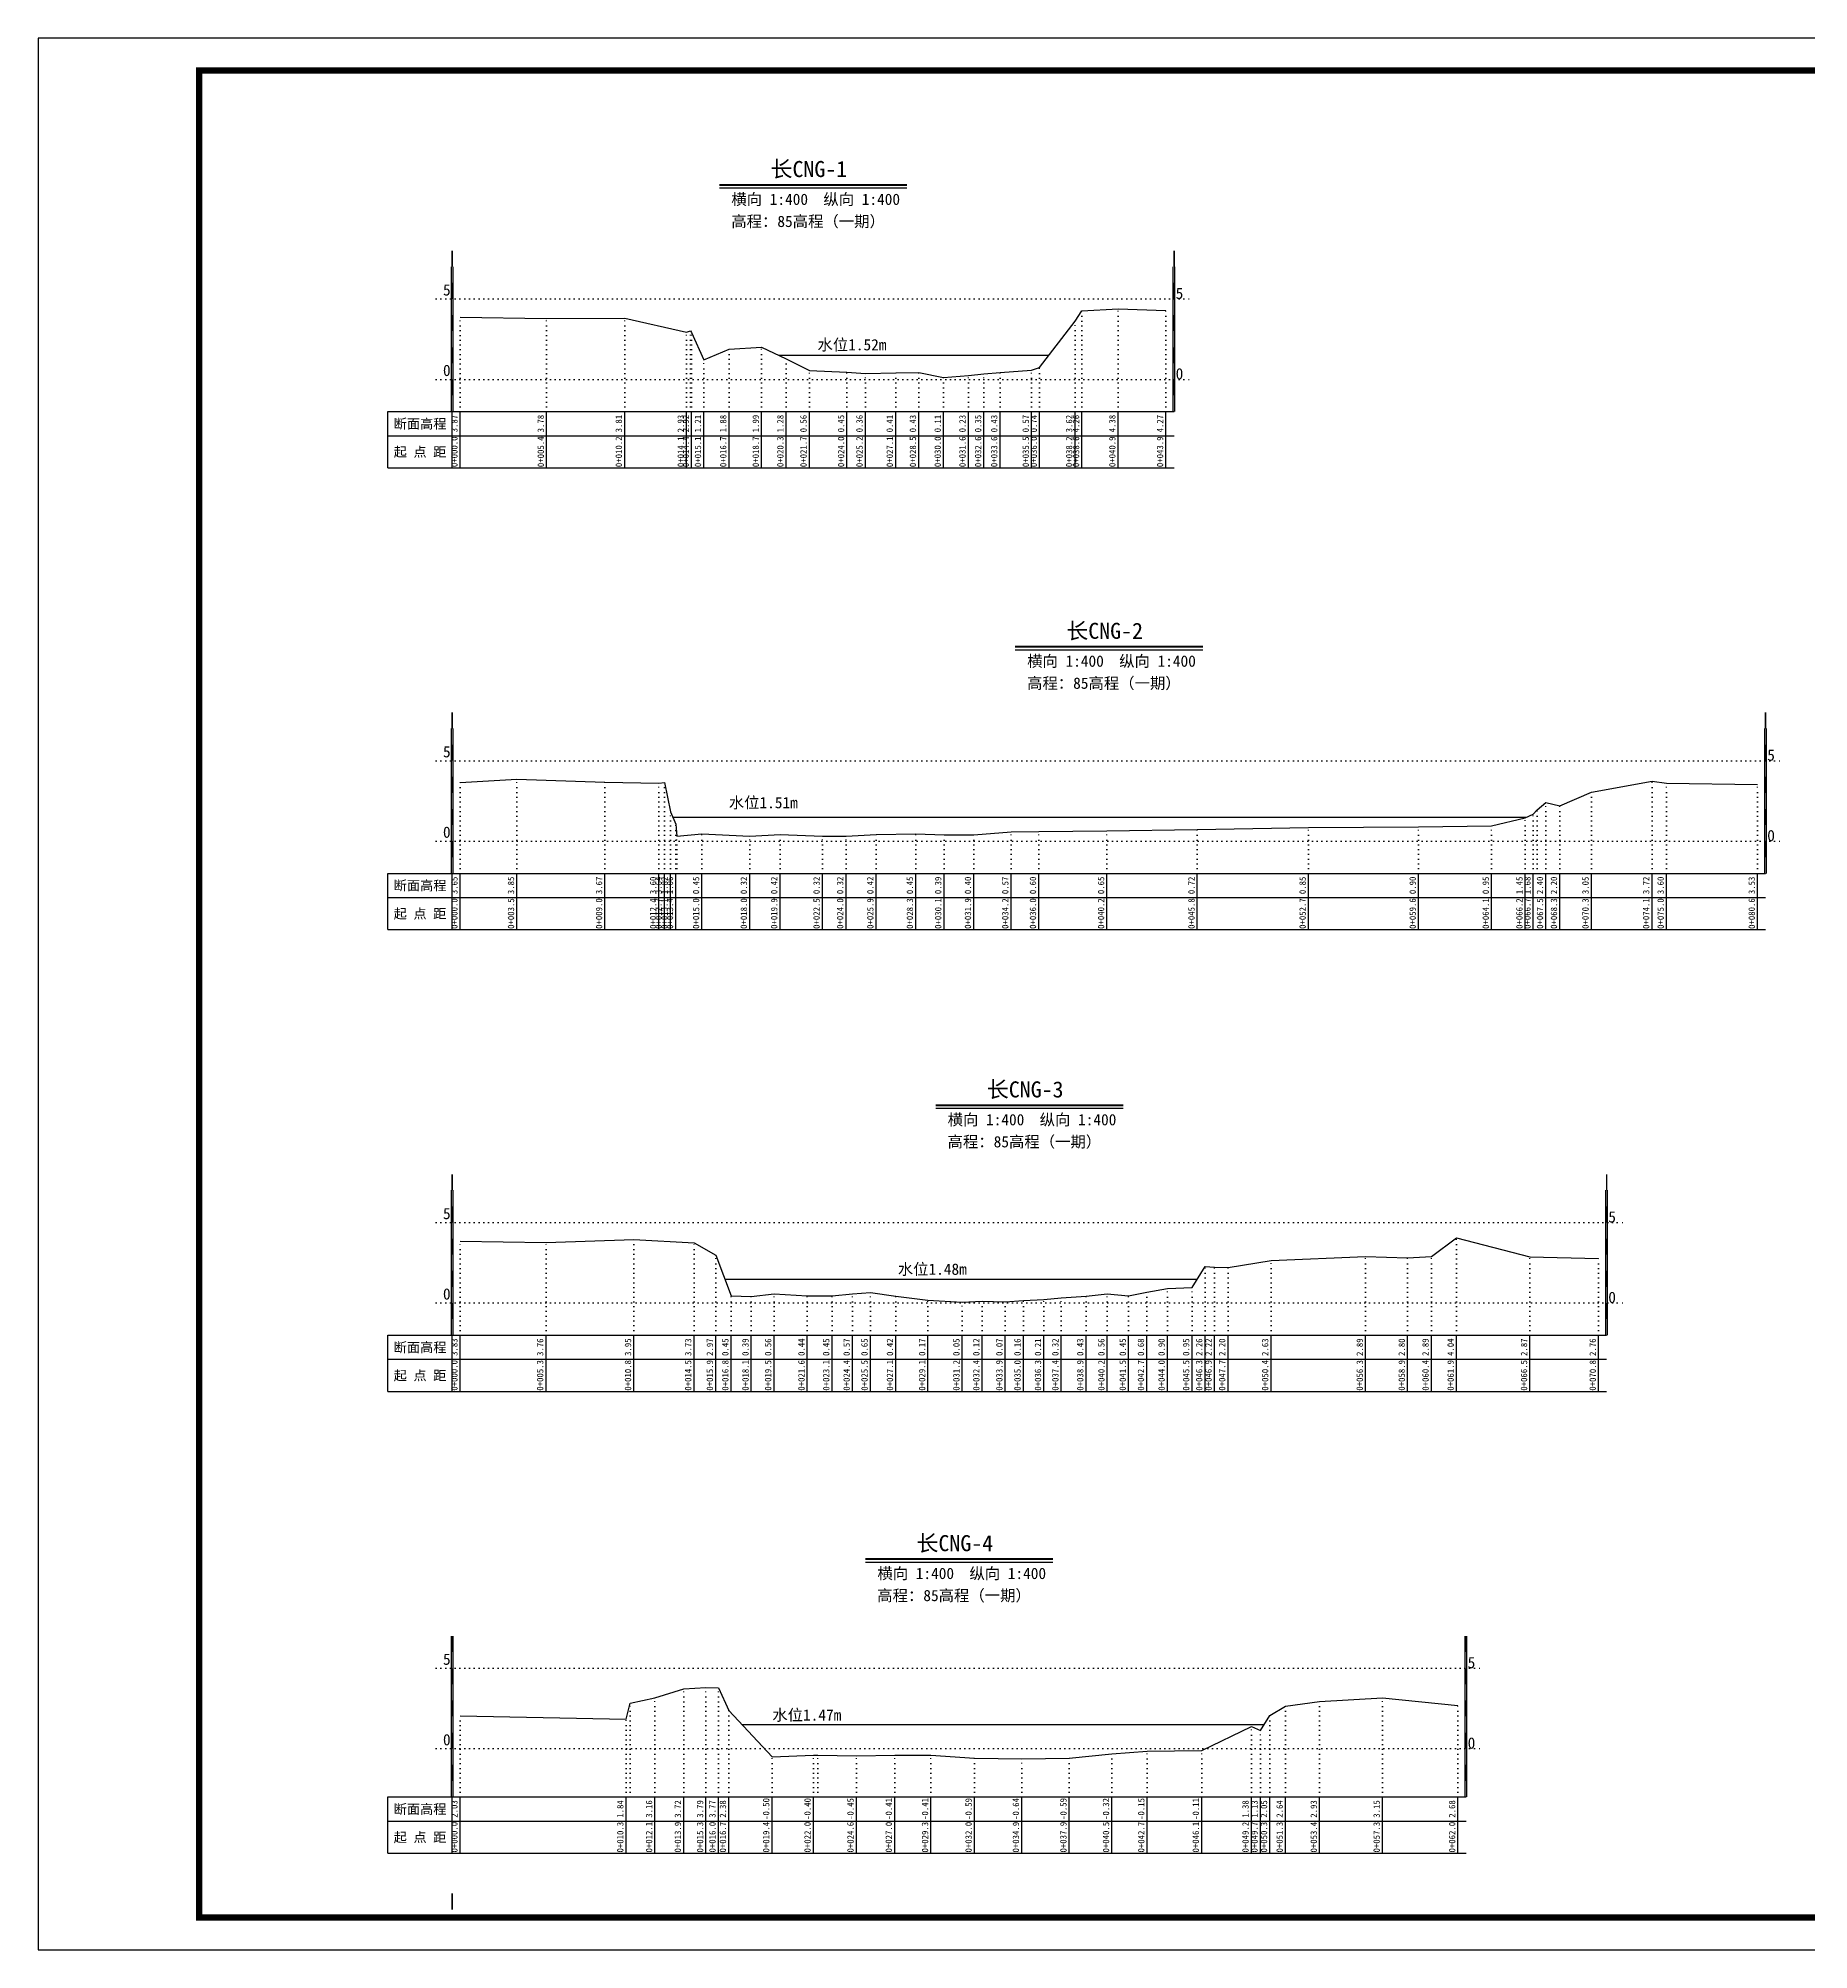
# Model space of a CAD drawing. Header units: millimetres. Extents: x 519117 to 520437, y 3371934 to 3372231.
# Drawn here: x 519116.5 to 519391.6, y 3371934.1 to 3372231.1 of the extents above; entities that cross this region are included whole.
import ezdxf
from ezdxf.enums import TextEntityAlignment as Align

# ---------------------------------------------------------------- set-up
doc = ezdxf.new("R2010")
doc.units = ezdxf.units.MM
doc.header["$LTSCALE"] = 0.4
doc.header["$MEASUREMENT"] = 0
doc.linetypes.add('X4', pattern=[1.6, 0, -1.6])
for name, color, linetype in [('DMX', 1, 'Continuous'), ('zdm1', 5, 'Continuous'), ('ZDMT5', 3, 'Continuous'), ('图框', 7, 'Continuous'), ('断面名称', 5, 'Continuous'), ('比例尺', 3, 'Continuous'), ('水位', 7, 'Continuous')]:
    doc.layers.add(name, color=color, linetype=linetype)
doc.styles.add('HDM', font='仿宋_GB2312.ttf')

msp = doc.modelspace()

# ---------------------------------------------------------------- linework, layer by layer
at = {"layer": 'DMX', "linetype": 'Continuous', "flags": 128}
for points in [[(519182.11, 3372187.74), (519195.53, 3372187.51), (519207.66, 3372187.59), (519217.28, 3372185.39), (519217.86, 3372185.59), (519218.06, 3372185.36), (519219.96, 3372181.09), (519223.88, 3372182.76), (519228.93, 3372183.04), (519232.76, 3372181.26), (519236.36, 3372179.46), (519242.18, 3372179.19), (519245.06, 3372178.96), (519249.76, 3372179.09), (519253.36, 3372179.14), (519257.21, 3372178.34), (519261.06, 3372178.64), (519263.48, 3372178.94), (519265.98, 3372179.14), (519265.98, 3372179.14), (519270.88, 3372179.49), (519272.13, 3372179.91), (519277.63, 3372187.11), (519278.71, 3372188.71), (519284.33, 3372189.01), (519291.76, 3372188.74)], [(519182.11, 3372115.44), (519190.91, 3372115.94), (519204.58, 3372115.49), (519212.98, 3372115.31), (519213.83, 3372115.41), (519214.76, 3372110.86), (519215.61, 3372108.96), (519215.78, 3372107.11), (519219.66, 3372107.44), (519227.08, 3372107.11), (519231.81, 3372107.36), (519238.38, 3372107.11), (519242.06, 3372107.11), (519246.73, 3372107.36), (519252.88, 3372107.44), (519257.28, 3372107.29), (519261.91, 3372107.31), (519267.71, 3372107.74), (519272.01, 3372107.81), (519282.58, 3372107.94), (519296.63, 3372108.11), (519313.91, 3372108.44), (519331.01, 3372108.56), (519342.36, 3372108.69), (519347.58, 3372109.94), (519348.83, 3372110.51), (519349.43, 3372111.19), (519350.78, 3372112.31), (519352.96, 3372111.81), (519357.86, 3372113.94), (519367.28, 3372115.61), (519369.53, 3372115.31), (519383.68, 3372115.14)], [(519182.11, 3372044.14), (519195.43, 3372043.96), (519209.08, 3372044.44), (519218.43, 3372043.89), (519221.81, 3372041.99), (519224.21, 3372035.69), (519227.33, 3372035.54), (519230.86, 3372035.96), (519236.03, 3372035.66), (519239.88, 3372035.69), (519243.06, 3372035.99), (519245.83, 3372036.19), (519249.78, 3372035.61), (519254.78, 3372034.99), (519260.11, 3372034.69), (519263.21, 3372034.86), (519266.78, 3372034.74), (519269.61, 3372034.96), (519272.78, 3372035.09), (519275.48, 3372035.36), (519279.36, 3372035.64), (519282.63, 3372035.96), (519285.96, 3372035.69), (519288.78, 3372036.26), (519291.98, 3372036.81), (519295.81, 3372036.94), (519297.83, 3372040.21), (519299.28, 3372040.11), (519301.41, 3372040.06), (519308.08, 3372041.14), (519322.78, 3372041.79), (519329.31, 3372041.56), (519333.01, 3372041.79), (519336.91, 3372044.66), (519348.31, 3372041.74), (519358.98, 3372041.46)], [(519182.11, 3371970.39), (519207.88, 3371969.91), (519208.51, 3371972.39), (519212.36, 3371973.21), (519216.83, 3371974.61), (519220.28, 3371974.79), (519222.21, 3371974.74), (519223.83, 3371971.26), (519230.56, 3371964.06), (519236.98, 3371964.31), (519237.66, 3371964.29), (519243.66, 3371964.19), (519249.61, 3371964.29), (519255.23, 3371964.29), (519262.01, 3371963.84), (519269.36, 3371963.71), (519276.73, 3371963.84), (519283.36, 3371964.51), (519288.83, 3371964.94), (519297.31, 3371965.04), (519305.03, 3371968.76), (519306.43, 3371968.14), (519307.91, 3371970.44), (519310.33, 3371971.91), (519315.63, 3371972.64), (519325.41, 3371973.19), (519337.13, 3371972.01)]]:
    msp.add_lwpolyline(points, dxfattribs=at)
at = {"layer": 'zdm1', "linetype": 'Continuous'}
for p, q in [((519180.73, 3372173.06), (519180.73, 3372195.56)), ((519180.98, 3372173.06), (519180.98, 3372195.56)), ((519292.88, 3372173.06), (519292.88, 3372195.56)), ((519293.13, 3372173.06), (519293.13, 3372195.56)), ((519170.86, 3372164.31), (519170.86, 3372173.06)), ((519170.86, 3372173.06), (519182.11, 3372173.06)), ((519180.86, 3372164.31), (519180.86, 3372173.06)), ((519182.11, 3372173.06), (519293.01, 3372173.06)), ((519170.86, 3372169.31), (519293.01, 3372169.31)), ((519170.86, 3372164.31), (519293.01, 3372164.31)), ((519180.73, 3372101.31), (519180.73, 3372123.81)), ((519180.98, 3372101.31), (519180.98, 3372123.81)), ((519384.81, 3372101.31), (519384.81, 3372123.81)), ((519385.06, 3372101.31), (519385.06, 3372123.81)), ((519170.86, 3372092.56), (519170.86, 3372101.31)), ((519170.86, 3372101.31), (519182.11, 3372101.31)), ((519180.86, 3372092.56), (519180.86, 3372101.31)), ((519182.11, 3372101.31), (519384.93, 3372101.31)), ((519170.86, 3372097.56), (519384.93, 3372097.56)), ((519170.86, 3372092.56), (519384.93, 3372092.56)), ((519180.73, 3372029.56), (519180.73, 3372052.06)), ((519180.98, 3372029.56), (519180.98, 3372052.06)), ((519360.11, 3372029.56), (519360.11, 3372052.06)), ((519360.36, 3372029.56), (519360.36, 3372052.06)), ((519170.86, 3372020.81), (519170.86, 3372029.56)), ((519170.86, 3372029.56), (519182.11, 3372029.56)), ((519180.86, 3372020.81), (519180.86, 3372029.56)), ((519182.11, 3372029.56), (519360.23, 3372029.56)), ((519170.86, 3372025.81), (519360.23, 3372025.81)), ((519170.86, 3372020.81), (519360.23, 3372020.81)), ((519180.73, 3371957.81), (519180.73, 3371982.81)), ((519180.98, 3371957.81), (519180.98, 3371982.81)), ((519338.26, 3371957.81), (519338.26, 3371982.81)), ((519338.51, 3371957.81), (519338.51, 3371982.81)), ((519170.86, 3371949.06), (519170.86, 3371957.81)), ((519170.86, 3371957.81), (519182.11, 3371957.81)), ((519180.86, 3371949.06), (519180.86, 3371957.81)), ((519182.11, 3371957.81), (519338.38, 3371957.81)), ((519170.86, 3371954.06), (519338.38, 3371954.06)), ((519170.86, 3371949.06), (519338.38, 3371949.06))]:
    msp.add_line(p, q, dxfattribs=at)
at = {"layer": 'zdm1', "linetype": 'X4'}
for p, q in [((519178.36, 3372190.56), (519295.51, 3372190.56)), ((519178.36, 3372178.06), (519295.51, 3372178.06)), ((519178.36, 3372118.81), (519387.43, 3372118.81)), ((519178.36, 3372106.31), (519387.43, 3372106.31)), ((519178.36, 3372047.06), (519362.73, 3372047.06)), ((519178.36, 3372034.56), (519362.73, 3372034.56)), ((519178.36, 3371977.81), (519340.88, 3371977.81)), ((519178.36, 3371965.31), (519340.88, 3371965.31))]:
    msp.add_line(p, q, dxfattribs=at)
at = {"layer": 'zdm1', "linetype": 'Continuous', "flags": 128}
for points in [[(519180.86, 3372195.56, 0.25, 0.25, 0), (519180.86, 3372198.06, 0.25, 0.25, 0)], [(519293.01, 3372195.56, 0.25, 0.25, 0), (519293.01, 3372198.06, 0.25, 0.25, 0)], [(519180.86, 3372190.56, 0.25, 0.25, 0), (519180.86, 3372193.06, 0.25, 0.25, 0)], [(519293.01, 3372190.56, 0.25, 0.25, 0), (519293.01, 3372193.06, 0.25, 0.25, 0)], [(519180.86, 3372185.56, 0.25, 0.25, 0), (519180.86, 3372188.06, 0.25, 0.25, 0)], [(519293.01, 3372185.56, 0.25, 0.25, 0), (519293.01, 3372188.06, 0.25, 0.25, 0)], [(519180.86, 3372180.56, 0.25, 0.25, 0), (519180.86, 3372183.06, 0.25, 0.25, 0)], [(519293.01, 3372180.56, 0.25, 0.25, 0), (519293.01, 3372183.06, 0.25, 0.25, 0)], [(519180.86, 3372175.56, 0.25, 0.25, 0), (519180.86, 3372178.06, 0.25, 0.25, 0)], [(519293.01, 3372175.56, 0.25, 0.25, 0), (519293.01, 3372178.06, 0.25, 0.25, 0)], [(519180.86, 3372123.81, 0.25, 0.25, 0), (519180.86, 3372126.31, 0.25, 0.25, 0)], [(519384.93, 3372123.81, 0.25, 0.25, 0), (519384.93, 3372126.31, 0.25, 0.25, 0)], [(519180.86, 3372118.81, 0.25, 0.25, 0), (519180.86, 3372121.31, 0.25, 0.25, 0)], [(519384.93, 3372118.81, 0.25, 0.25, 0), (519384.93, 3372121.31, 0.25, 0.25, 0)], [(519180.86, 3372113.81, 0.25, 0.25, 0), (519180.86, 3372116.31, 0.25, 0.25, 0)], [(519384.93, 3372113.81, 0.25, 0.25, 0), (519384.93, 3372116.31, 0.25, 0.25, 0)], [(519180.86, 3372108.81, 0.25, 0.25, 0), (519180.86, 3372111.31, 0.25, 0.25, 0)], [(519384.93, 3372108.81, 0.25, 0.25, 0), (519384.93, 3372111.31, 0.25, 0.25, 0)], [(519180.86, 3372103.81, 0.25, 0.25, 0), (519180.86, 3372106.31, 0.25, 0.25, 0)], [(519384.93, 3372103.81, 0.25, 0.25, 0), (519384.93, 3372106.31, 0.25, 0.25, 0)], [(519180.86, 3372052.06, 0.25, 0.25, 0), (519180.86, 3372054.56, 0.25, 0.25, 0)], [(519360.23, 3372052.06, 0.25, 0.25, 0), (519360.23, 3372054.56, 0.25, 0.25, 0)], [(519180.86, 3372047.06, 0.25, 0.25, 0), (519180.86, 3372049.56, 0.25, 0.25, 0)], [(519360.23, 3372047.06, 0.25, 0.25, 0), (519360.23, 3372049.56, 0.25, 0.25, 0)], [(519180.86, 3372042.06, 0.25, 0.25, 0), (519180.86, 3372044.56, 0.25, 0.25, 0)], [(519360.23, 3372042.06, 0.25, 0.25, 0), (519360.23, 3372044.56, 0.25, 0.25, 0)], [(519180.86, 3372037.06, 0.25, 0.25, 0), (519180.86, 3372039.56, 0.25, 0.25, 0)], [(519360.23, 3372037.06, 0.25, 0.25, 0), (519360.23, 3372039.56, 0.25, 0.25, 0)], [(519180.86, 3372032.06, 0.25, 0.25, 0), (519180.86, 3372034.56, 0.25, 0.25, 0)], [(519360.23, 3372032.06, 0.25, 0.25, 0), (519360.23, 3372034.56, 0.25, 0.25, 0)], [(519180.86, 3371980.31, 0.25, 0.25, 0), (519180.86, 3371982.81, 0.25, 0.25, 0)], [(519338.38, 3371980.31, 0.25, 0.25, 0), (519338.38, 3371982.81, 0.25, 0.25, 0)], [(519180.86, 3371975.31, 0.25, 0.25, 0), (519180.86, 3371977.81, 0.25, 0.25, 0)], [(519338.38, 3371975.31, 0.25, 0.25, 0), (519338.38, 3371977.81, 0.25, 0.25, 0)], [(519180.86, 3371970.31, 0.25, 0.25, 0), (519180.86, 3371972.81, 0.25, 0.25, 0)], [(519338.38, 3371970.31, 0.25, 0.25, 0), (519338.38, 3371972.81, 0.25, 0.25, 0)], [(519180.86, 3371965.31, 0.25, 0.25, 0), (519180.86, 3371967.81, 0.25, 0.25, 0)], [(519338.38, 3371965.31, 0.25, 0.25, 0), (519338.38, 3371967.81, 0.25, 0.25, 0)], [(519180.86, 3371960.31, 0.25, 0.25, 0), (519180.86, 3371962.81, 0.25, 0.25, 0)], [(519338.38, 3371960.31, 0.25, 0.25, 0), (519338.38, 3371962.81, 0.25, 0.25, 0)], [(519180.86, 3371940.31, 0.25, 0.25, 0), (519180.86, 3371942.81, 0.25, 0.25, 0)]]:
    msp.add_lwpolyline(points, format="xyseb", dxfattribs=at)
at = {"layer": 'ZDMT5', "linetype": 'X4'}
for p, q in [((519278.71, 3372173.06), (519278.71, 3372188.71)), ((519284.33, 3372173.06), (519284.33, 3372189.01)), ((519291.76, 3372173.06), (519291.76, 3372188.74)), ((519182.11, 3372173.06), (519182.11, 3372187.74)), ((519195.53, 3372173.06), (519195.53, 3372187.51)), ((519207.66, 3372173.06), (519207.66, 3372187.59)), ((519217.86, 3372173.06), (519217.86, 3372185.59)), ((519277.63, 3372173.06), (519277.63, 3372187.11)), ((519217.28, 3372173.06), (519217.28, 3372185.39)), ((519218.06, 3372173.06), (519218.06, 3372185.36)), ((519223.88, 3372173.06), (519223.88, 3372182.76)), ((519228.93, 3372173.06), (519228.93, 3372183.04)), ((519219.96, 3372173.06), (519219.96, 3372181.09)), ((519232.76, 3372173.06), (519232.76, 3372181.26)), ((519272.13, 3372173.06), (519272.13, 3372179.91)), ((519236.36, 3372173.06), (519236.36, 3372179.46)), ((519242.18, 3372173.06), (519242.18, 3372179.19)), ((519245.06, 3372173.06), (519245.06, 3372178.96)), ((519249.76, 3372173.06), (519249.76, 3372179.09)), ((519253.36, 3372173.06), (519253.36, 3372179.14)), ((519257.21, 3372173.06), (519257.21, 3372178.34)), ((519261.06, 3372173.06), (519261.06, 3372178.64)), ((519263.48, 3372173.06), (519263.48, 3372178.94)), ((519265.98, 3372173.06), (519265.98, 3372179.14)), ((519270.88, 3372173.06), (519270.88, 3372179.49)), ((519182.11, 3372101.31), (519182.11, 3372115.44)), ((519190.91, 3372101.31), (519190.91, 3372115.94)), ((519204.58, 3372101.31), (519204.58, 3372115.49)), ((519212.98, 3372101.31), (519212.98, 3372115.31)), ((519213.83, 3372101.31), (519213.83, 3372115.41)), ((519367.28, 3372101.31), (519367.28, 3372115.61)), ((519369.53, 3372101.31), (519369.53, 3372115.31)), ((519383.68, 3372101.31), (519383.68, 3372115.14)), ((519350.78, 3372101.31), (519350.78, 3372112.31)), ((519352.96, 3372101.31), (519352.96, 3372111.81)), ((519357.86, 3372101.31), (519357.86, 3372113.94)), ((519214.76, 3372101.31), (519214.76, 3372110.86)), ((519215.61, 3372101.31), (519215.61, 3372108.96)), ((519313.91, 3372101.31), (519313.91, 3372108.44)), ((519331.01, 3372101.31), (519331.01, 3372108.56)), ((519342.36, 3372101.31), (519342.36, 3372108.69)), ((519347.58, 3372101.31), (519347.58, 3372109.94)), ((519348.83, 3372101.31), (519348.83, 3372110.51)), ((519349.43, 3372101.31), (519349.43, 3372111.19)), ((519215.78, 3372101.31), (519215.78, 3372107.11)), ((519219.66, 3372101.31), (519219.66, 3372107.44)), ((519227.08, 3372101.31), (519227.08, 3372107.11)), ((519231.81, 3372101.31), (519231.81, 3372107.36)), ((519238.38, 3372101.31), (519238.38, 3372107.11)), ((519242.06, 3372101.31), (519242.06, 3372107.11)), ((519246.73, 3372101.31), (519246.73, 3372107.36)), ((519252.88, 3372101.31), (519252.88, 3372107.44)), ((519257.28, 3372101.31), (519257.28, 3372107.29)), ((519261.91, 3372101.31), (519261.91, 3372107.31)), ((519267.71, 3372101.31), (519267.71, 3372107.74)), ((519272.01, 3372101.31), (519272.01, 3372107.81)), ((519282.58, 3372101.31), (519282.58, 3372107.94)), ((519296.63, 3372101.31), (519296.63, 3372108.11)), ((519182.11, 3372029.56), (519182.11, 3372044.14)), ((519195.43, 3372029.56), (519195.43, 3372043.96)), ((519209.08, 3372029.56), (519209.08, 3372044.44)), ((519218.43, 3372029.56), (519218.43, 3372043.89)), ((519336.91, 3372029.56), (519336.91, 3372044.66)), ((519221.81, 3372029.56), (519221.81, 3372041.99)), ((519297.83, 3372029.56), (519297.83, 3372040.21)), ((519299.28, 3372029.56), (519299.28, 3372040.11)), ((519301.41, 3372029.56), (519301.41, 3372040.06)), ((519308.08, 3372029.56), (519308.08, 3372041.14)), ((519322.78, 3372029.56), (519322.78, 3372041.79)), ((519329.31, 3372029.56), (519329.31, 3372041.56)), ((519333.01, 3372029.56), (519333.01, 3372041.79)), ((519348.31, 3372029.56), (519348.31, 3372041.74)), ((519358.98, 3372029.56), (519358.98, 3372041.46)), ((519224.21, 3372029.56), (519224.21, 3372035.69)), ((519227.33, 3372029.56), (519227.33, 3372035.54)), ((519230.86, 3372029.56), (519230.86, 3372035.96)), ((519236.03, 3372029.56), (519236.03, 3372035.66)), ((519239.88, 3372029.56), (519239.88, 3372035.69)), ((519243.06, 3372029.56), (519243.06, 3372035.99)), ((519245.83, 3372029.56), (519245.83, 3372036.19)), ((519249.78, 3372029.56), (519249.78, 3372035.61)), ((519254.78, 3372029.56), (519254.78, 3372034.99)), ((519260.11, 3372029.56), (519260.11, 3372034.69)), ((519263.21, 3372029.56), (519263.21, 3372034.86)), ((519266.78, 3372029.56), (519266.78, 3372034.74)), ((519269.61, 3372029.56), (519269.61, 3372034.96)), ((519272.78, 3372029.56), (519272.78, 3372035.09)), ((519275.48, 3372029.56), (519275.48, 3372035.36)), ((519279.36, 3372029.56), (519279.36, 3372035.64)), ((519282.63, 3372029.56), (519282.63, 3372035.96)), ((519285.96, 3372029.56), (519285.96, 3372035.69)), ((519288.78, 3372029.56), (519288.78, 3372036.26)), ((519291.98, 3372029.56), (519291.98, 3372036.81)), ((519295.81, 3372029.56), (519295.81, 3372036.94)), ((519220.28, 3371957.81), (519220.28, 3371974.79)), ((519222.21, 3371957.81), (519222.21, 3371974.74)), ((519208.51, 3371957.81), (519208.51, 3371972.39)), ((519212.36, 3371957.81), (519212.36, 3371973.21)), ((519216.83, 3371957.81), (519216.83, 3371974.61)), ((519310.33, 3371957.81), (519310.33, 3371971.91)), ((519315.63, 3371957.81), (519315.63, 3371972.64)), ((519325.41, 3371957.81), (519325.41, 3371973.19)), ((519337.13, 3371957.81), (519337.13, 3371972.01)), ((519182.11, 3371957.81), (519182.11, 3371970.39)), ((519207.88, 3371957.81), (519207.88, 3371969.91)), ((519223.83, 3371957.81), (519223.83, 3371971.26)), ((519305.03, 3371957.81), (519305.03, 3371968.76)), ((519307.91, 3371957.81), (519307.91, 3371970.44)), ((519306.43, 3371957.81), (519306.43, 3371968.14)), ((519230.56, 3371957.81), (519230.56, 3371964.06)), ((519236.98, 3371957.81), (519236.98, 3371964.31)), ((519237.66, 3371957.81), (519237.66, 3371964.29)), ((519243.66, 3371957.81), (519243.66, 3371964.19)), ((519249.61, 3371957.81), (519249.61, 3371964.29)), ((519255.23, 3371957.81), (519255.23, 3371964.29)), ((519262.01, 3371957.81), (519262.01, 3371963.84)), ((519269.36, 3371957.81), (519269.36, 3371963.71)), ((519276.73, 3371957.81), (519276.73, 3371963.84)), ((519283.36, 3371957.81), (519283.36, 3371964.51)), ((519288.83, 3371957.81), (519288.83, 3371964.94)), ((519297.31, 3371957.81), (519297.31, 3371965.04))]:
    msp.add_line(p, q, dxfattribs=at)
at = {"layer": 'ZDMT5', "linetype": 'Continuous'}
for p, q in [((519182.11, 3372164.31), (519182.11, 3372173.06)), ((519195.53, 3372164.31), (519195.53, 3372173.06)), ((519207.66, 3372164.31), (519207.66, 3372173.06)), ((519217.28, 3372164.31), (519217.28, 3372173.06)), ((519218.06, 3372164.31), (519218.06, 3372173.06)), ((519219.96, 3372164.31), (519219.96, 3372173.06)), ((519223.88, 3372164.31), (519223.88, 3372173.06)), ((519228.93, 3372164.31), (519228.93, 3372173.06)), ((519232.76, 3372164.31), (519232.76, 3372173.06)), ((519236.36, 3372164.31), (519236.36, 3372173.06)), ((519242.18, 3372164.31), (519242.18, 3372173.06)), ((519245.06, 3372164.31), (519245.06, 3372173.06)), ((519249.76, 3372164.31), (519249.76, 3372173.06)), ((519253.36, 3372164.31), (519253.36, 3372173.06)), ((519257.21, 3372164.31), (519257.21, 3372173.06)), ((519261.06, 3372164.31), (519261.06, 3372173.06)), ((519263.48, 3372164.31), (519263.48, 3372173.06)), ((519265.98, 3372164.31), (519265.98, 3372173.06)), ((519270.88, 3372164.31), (519270.88, 3372173.06)), ((519272.13, 3372164.31), (519272.13, 3372173.06)), ((519277.63, 3372164.31), (519277.63, 3372173.06)), ((519278.71, 3372164.31), (519278.71, 3372173.06)), ((519284.33, 3372164.31), (519284.33, 3372173.06)), ((519291.76, 3372164.31), (519291.76, 3372173.06)), ((519182.11, 3372092.56), (519182.11, 3372101.31)), ((519190.91, 3372092.56), (519190.91, 3372101.31)), ((519204.58, 3372092.56), (519204.58, 3372101.31)), ((519212.98, 3372092.56), (519212.98, 3372101.31)), ((519213.83, 3372092.56), (519213.83, 3372101.31)), ((519214.76, 3372092.56), (519214.76, 3372101.31)), ((519215.61, 3372092.56), (519215.61, 3372101.31)), ((519219.66, 3372092.56), (519219.66, 3372101.31)), ((519227.08, 3372092.56), (519227.08, 3372101.31)), ((519231.81, 3372092.56), (519231.81, 3372101.31)), ((519238.38, 3372092.56), (519238.38, 3372101.31)), ((519242.06, 3372092.56), (519242.06, 3372101.31)), ((519246.73, 3372092.56), (519246.73, 3372101.31)), ((519252.88, 3372092.56), (519252.88, 3372101.31)), ((519257.28, 3372092.56), (519257.28, 3372101.31)), ((519261.91, 3372092.56), (519261.91, 3372101.31)), ((519267.71, 3372092.56), (519267.71, 3372101.31)), ((519272.01, 3372092.56), (519272.01, 3372101.31)), ((519282.58, 3372092.56), (519282.58, 3372101.31)), ((519296.63, 3372092.56), (519296.63, 3372101.31)), ((519313.91, 3372092.56), (519313.91, 3372101.31)), ((519331.01, 3372092.56), (519331.01, 3372101.31)), ((519342.36, 3372092.56), (519342.36, 3372101.31)), ((519347.58, 3372092.56), (519347.58, 3372101.31)), ((519348.83, 3372092.56), (519348.83, 3372101.31)), ((519350.78, 3372092.56), (519350.78, 3372101.31)), ((519352.96, 3372092.56), (519352.96, 3372101.31)), ((519357.86, 3372092.56), (519357.86, 3372101.31)), ((519367.28, 3372092.56), (519367.28, 3372101.31)), ((519369.53, 3372092.56), (519369.53, 3372101.31)), ((519383.68, 3372092.56), (519383.68, 3372101.31)), ((519182.11, 3372020.81), (519182.11, 3372029.56)), ((519195.43, 3372020.81), (519195.43, 3372029.56)), ((519209.08, 3372020.81), (519209.08, 3372029.56)), ((519218.43, 3372020.81), (519218.43, 3372029.56)), ((519221.81, 3372020.81), (519221.81, 3372029.56)), ((519224.21, 3372020.81), (519224.21, 3372029.56)), ((519227.33, 3372020.81), (519227.33, 3372029.56)), ((519230.86, 3372020.81), (519230.86, 3372029.56)), ((519236.03, 3372020.81), (519236.03, 3372029.56)), ((519239.88, 3372020.81), (519239.88, 3372029.56)), ((519243.06, 3372020.81), (519243.06, 3372029.56)), ((519245.83, 3372020.81), (519245.83, 3372029.56)), ((519249.78, 3372020.81), (519249.78, 3372029.56)), ((519254.78, 3372020.81), (519254.78, 3372029.56)), ((519260.11, 3372020.81), (519260.11, 3372029.56)), ((519263.21, 3372020.81), (519263.21, 3372029.56)), ((519266.78, 3372020.81), (519266.78, 3372029.56)), ((519269.61, 3372020.81), (519269.61, 3372029.56)), ((519272.78, 3372020.81), (519272.78, 3372029.56)), ((519275.48, 3372020.81), (519275.48, 3372029.56)), ((519279.36, 3372020.81), (519279.36, 3372029.56)), ((519282.63, 3372020.81), (519282.63, 3372029.56)), ((519285.96, 3372020.81), (519285.96, 3372029.56)), ((519288.78, 3372020.81), (519288.78, 3372029.56)), ((519291.98, 3372020.81), (519291.98, 3372029.56)), ((519295.81, 3372020.81), (519295.81, 3372029.56)), ((519297.83, 3372020.81), (519297.83, 3372029.56)), ((519299.28, 3372020.81), (519299.28, 3372029.56)), ((519301.41, 3372020.81), (519301.41, 3372029.56)), ((519308.08, 3372020.81), (519308.08, 3372029.56)), ((519322.78, 3372020.81), (519322.78, 3372029.56)), ((519329.31, 3372020.81), (519329.31, 3372029.56)), ((519333.01, 3372020.81), (519333.01, 3372029.56)), ((519336.91, 3372020.81), (519336.91, 3372029.56)), ((519348.31, 3372020.81), (519348.31, 3372029.56)), ((519358.98, 3372020.81), (519358.98, 3372029.56)), ((519182.11, 3371949.06), (519182.11, 3371957.81)), ((519207.88, 3371949.06), (519207.88, 3371957.81)), ((519212.36, 3371949.06), (519212.36, 3371957.81)), ((519216.83, 3371949.06), (519216.83, 3371957.81)), ((519220.28, 3371949.06), (519220.28, 3371957.81)), ((519222.21, 3371949.06), (519222.21, 3371957.81)), ((519223.83, 3371949.06), (519223.83, 3371957.81)), ((519230.56, 3371949.06), (519230.56, 3371957.81)), ((519236.98, 3371949.06), (519236.98, 3371957.81)), ((519243.66, 3371949.06), (519243.66, 3371957.81)), ((519249.61, 3371949.06), (519249.61, 3371957.81)), ((519255.23, 3371949.06), (519255.23, 3371957.81)), ((519262.01, 3371949.06), (519262.01, 3371957.81)), ((519269.36, 3371949.06), (519269.36, 3371957.81)), ((519276.73, 3371949.06), (519276.73, 3371957.81)), ((519283.36, 3371949.06), (519283.36, 3371957.81)), ((519288.83, 3371949.06), (519288.83, 3371957.81)), ((519297.31, 3371949.06), (519297.31, 3371957.81)), ((519305.03, 3371949.06), (519305.03, 3371957.81)), ((519306.43, 3371949.06), (519306.43, 3371957.81)), ((519307.91, 3371949.06), (519307.91, 3371957.81)), ((519310.33, 3371949.06), (519310.33, 3371957.81)), ((519315.63, 3371949.06), (519315.63, 3371957.81)), ((519325.41, 3371949.06), (519325.41, 3371957.81)), ((519337.13, 3371949.06), (519337.13, 3371957.81))]:
    msp.add_line(p, q, dxfattribs=at)
at = {"layer": '图框', "flags": 128}
msp.add_lwpolyline([(519116.53, 3371934.06), (519536.53, 3371934.06), (519536.53, 3372231.06), (519116.53, 3372231.06)], close=True, dxfattribs=at)
at = {"layer": '图框', "const_width": 1, "flags": 128}
msp.add_lwpolyline([(519141.53, 3371939.06), (519531.53, 3371939.06), (519531.53, 3372226.06), (519141.53, 3372226.06)], close=True, dxfattribs=at)
at = {"layer": '比例尺', "color": 3, "linetype": 'Continuous', "lineweight": 40}
for p, q in [((519222.37, 3372208.31), (519251.5, 3372208.31)), ((519268.33, 3372136.56), (519297.46, 3372136.56)), ((519255.98, 3372065.31), (519285.11, 3372065.31)), ((519245.06, 3371994.81), (519274.18, 3371994.81))]:
    msp.add_line(p, q, dxfattribs=at)
at = {"layer": '比例尺', "color": 3, "linetype": 'Continuous'}
for p, q in [((519222.37, 3372207.81), (519251.5, 3372207.81)), ((519268.33, 3372136.06), (519297.46, 3372136.06)), ((519255.98, 3372064.81), (519285.11, 3372064.81)), ((519245.06, 3371994.31), (519274.18, 3371994.31))]:
    msp.add_line(p, q, dxfattribs=at)
at = {"layer": '水位', "color": 6, "linetype": 'Continuous', "flags": 128}
for points in [[(519231.55, 3372181.82), (519273.59, 3372181.82)], [(519215.14, 3372110.02), (519347.75, 3372110.02)], [(519223.24, 3372038.24), (519296.61, 3372038.24)], [(519225.88, 3371969.07), (519307.03, 3371969.07)]]:
    msp.add_lwpolyline(points, dxfattribs=at)

# ---------------------------------------------------------------- texts
at = {"layer": 'zdm1', "linetype": 'Continuous', "style": 'HDM'}
for s, p in [('5', (519180.61, 3372190.56)), ('0', (519180.61, 3372178.06)), ('5', (519180.61, 3372118.81)), ('0', (519180.61, 3372106.31)), ('5', (519180.61, 3372047.06)), ('0', (519180.61, 3372034.56)), ('5', (519180.61, 3371977.81)), ('0', (519180.61, 3371965.31))]:
    msp.add_text(s, height=1.75, dxfattribs=at).set_placement(p, align=Align.BOTTOM_RIGHT)
for s, p in [('5', (519293.26, 3372190.56)), ('0', (519293.26, 3372178.06)), ('5', (519385.18, 3372118.81)), ('0', (519385.18, 3372106.31)), ('5', (519360.48, 3372047.06)), ('0', (519360.48, 3372034.56)), ('5', (519338.63, 3371977.81)), ('0', (519338.63, 3371965.31))]:
    msp.add_text(s, height=1.75, dxfattribs=at).set_placement(p)
for s, p in [('断面高程', (519175.86, 3372171.19)), ('起 点 距', (519175.86, 3372166.81)), ('断面高程', (519175.86, 3372099.44)), ('起 点 距', (519175.86, 3372095.06)), ('断面高程', (519175.86, 3372027.69)), ('起 点 距', (519175.86, 3372023.31)), ('断面高程', (519175.86, 3371955.94)), ('起 点 距', (519175.86, 3371951.56))]:
    msp.add_text(s, height=1.5, dxfattribs=at).set_placement(p, align=Align.MIDDLE)
at = {"layer": 'ZDMT5', "linetype": 'Continuous', "style": 'HDM'}
for s, p in [('3.87', (519181.98, 3372171.19)), ('3.78', (519195.41, 3372171.19)), ('3.81', (519207.53, 3372171.19)), ('2.93', (519217.16, 3372171.19)), ('2.92', (519217.93, 3372171.19)), ('1.21', (519219.83, 3372171.19)), ('1.88', (519223.76, 3372171.19)), ('1.99', (519228.81, 3372171.19)), ('1.28', (519232.63, 3372171.19)), ('0.56', (519236.23, 3372171.19)), ('0.45', (519242.06, 3372171.19)), ('0.36', (519244.93, 3372171.19)), ('0.41', (519249.63, 3372171.19)), ('0.43', (519253.23, 3372171.19)), ('0.11', (519257.08, 3372171.19)), ('0.23', (519260.93, 3372171.19)), ('0.35', (519263.36, 3372171.19)), ('0.43', (519265.86, 3372171.19)), ('0.57', (519270.76, 3372171.19)), ('0.74', (519272.01, 3372171.19)), ('3.62', (519277.51, 3372171.19)), ('4.26', (519278.58, 3372171.19)), ('4.38', (519284.21, 3372171.19)), ('4.27', (519291.63, 3372171.19)), ('0+000.0', (519181.98, 3372166.81)), ('0+005.4', (519195.41, 3372166.81)), ('0+010.2', (519207.53, 3372166.81)), ('0+014.1', (519217.16, 3372166.81)), ('0+014.4', (519217.93, 3372166.81)), ('0+015.1', (519219.83, 3372166.81)), ('0+016.7', (519223.76, 3372166.81)), ('0+018.7', (519228.81, 3372166.81)), ('0+020.3', (519232.63, 3372166.81)), ('0+021.7', (519236.23, 3372166.81)), ('0+024.0', (519242.06, 3372166.81)), ('0+025.2', (519244.93, 3372166.81)), ('0+027.1', (519249.63, 3372166.81)), ('0+028.5', (519253.23, 3372166.81)), ('0+030.0', (519257.08, 3372166.81)), ('0+031.6', (519260.93, 3372166.81)), ('0+032.6', (519263.36, 3372166.81)), ('0+033.6', (519265.86, 3372166.81)), ('0+035.5', (519270.76, 3372166.81)), ('0+036.0', (519272.01, 3372166.81)), ('0+038.2', (519277.51, 3372166.81)), ('0+038.6', (519278.58, 3372166.81)), ('0+040.9', (519284.21, 3372166.81)), ('0+043.9', (519291.63, 3372166.81)), ('3.65', (519181.98, 3372099.44)), ('3.85', (519190.78, 3372099.44)), ('3.67', (519204.46, 3372099.44)), ('3.60', (519212.86, 3372099.44)), ('3.64', (519213.71, 3372099.44)), ('1.82', (519214.63, 3372099.44)), ('1.06', (519215.48, 3372099.44)), ('0.45', (519219.53, 3372099.44)), ('0.32', (519226.96, 3372099.44)), ('0.42', (519231.68, 3372099.44)), ('0.32', (519238.26, 3372099.44)), ('0.32', (519241.93, 3372099.44)), ('0.42', (519246.61, 3372099.44)), ('0.45', (519252.76, 3372099.44)), ('0.39', (519257.16, 3372099.44)), ('0.40', (519261.78, 3372099.44)), ('0.57', (519267.58, 3372099.44)), ('0.60', (519271.88, 3372099.44)), ('0.65', (519282.46, 3372099.44)), ('0.72', (519296.51, 3372099.44)), ('0.85', (519313.78, 3372099.44)), ('0.90', (519330.88, 3372099.44)), ('0.95', (519342.23, 3372099.44)), ('1.45', (519347.46, 3372099.44)), ('1.68', (519348.71, 3372099.44)), ('2.40', (519350.66, 3372099.44)), ('2.20', (519352.83, 3372099.44)), ('3.05', (519357.73, 3372099.44)), ('3.72', (519367.16, 3372099.44)), ('3.60', (519369.41, 3372099.44)), ('3.53', (519383.56, 3372099.44)), ('0+000.0', (519181.98, 3372095.06)), ('0+003.5', (519190.78, 3372095.06)), ('0+009.0', (519204.46, 3372095.06)), ('0+012.4', (519212.86, 3372095.06)), ('0+012.7', (519213.71, 3372095.06)), ('0+013.1', (519214.63, 3372095.06)), ('0+013.4', (519215.48, 3372095.06)), ('0+015.0', (519219.53, 3372095.06)), ('0+018.0', (519226.96, 3372095.06)), ('0+019.9', (519231.68, 3372095.06)), ('0+022.5', (519238.26, 3372095.06)), ('0+024.0', (519241.93, 3372095.06)), ('0+025.9', (519246.61, 3372095.06)), ('0+028.3', (519252.76, 3372095.06)), ('0+030.1', (519257.16, 3372095.06)), ('0+031.9', (519261.78, 3372095.06)), ('0+034.2', (519267.58, 3372095.06)), ('0+036.0', (519271.88, 3372095.06)), ('0+040.2', (519282.46, 3372095.06)), ('0+045.8', (519296.51, 3372095.06)), ('0+052.7', (519313.78, 3372095.06)), ('0+059.6', (519330.88, 3372095.06)), ('0+064.1', (519342.23, 3372095.06)), ('0+066.2', (519347.46, 3372095.06)), ('0+066.7', (519348.71, 3372095.06)), ('0+067.5', (519350.66, 3372095.06)), ('0+068.3', (519352.83, 3372095.06)), ('0+070.3', (519357.73, 3372095.06)), ('0+074.1', (519367.16, 3372095.06)), ('0+075.0', (519369.41, 3372095.06)), ('0+080.6', (519383.56, 3372095.06)), ('3.83', (519181.98, 3372027.69)), ('3.76', (519195.31, 3372027.69)), ('3.95', (519208.96, 3372027.69)), ('3.73', (519218.31, 3372027.69)), ('2.97', (519221.68, 3372027.69)), ('0.45', (519224.08, 3372027.69)), ('0.39', (519227.21, 3372027.69)), ('0.56', (519230.73, 3372027.69)), ('0.44', (519235.91, 3372027.69)), ('0.45', (519239.76, 3372027.69)), ('0.57', (519242.93, 3372027.69)), ('0.65', (519245.71, 3372027.69)), ('0.42', (519249.66, 3372027.69)), ('0.17', (519254.66, 3372027.69)), ('0.05', (519259.98, 3372027.69)), ('0.12', (519263.08, 3372027.69)), ('0.07', (519266.66, 3372027.69)), ('0.16', (519269.48, 3372027.69)), ('0.21', (519272.66, 3372027.69)), ('0.32', (519275.36, 3372027.69)), ('0.43', (519279.23, 3372027.69)), ('0.56', (519282.51, 3372027.69)), ('0.45', (519285.83, 3372027.69)), ('0.68', (519288.66, 3372027.69)), ('0.90', (519291.86, 3372027.69)), ('0.95', (519295.68, 3372027.69)), ('2.26', (519297.71, 3372027.69)), ('2.22', (519299.16, 3372027.69)), ('2.20', (519301.28, 3372027.69)), ('2.63', (519307.96, 3372027.69)), ('2.89', (519322.66, 3372027.69)), ('2.80', (519329.18, 3372027.69)), ('2.89', (519332.88, 3372027.69)), ('4.04', (519336.78, 3372027.69)), ('2.87', (519348.18, 3372027.69)), ('2.76', (519358.86, 3372027.69)), ('0+000.0', (519181.98, 3372023.31)), ('0+005.3', (519195.31, 3372023.31)), ('0+010.8', (519208.96, 3372023.31)), ('0+014.5', (519218.31, 3372023.31)), ('0+015.9', (519221.68, 3372023.31)), ('0+016.8', (519224.08, 3372023.31)), ('0+018.1', (519227.21, 3372023.31)), ('0+019.5', (519230.73, 3372023.31)), ('0+021.6', (519235.91, 3372023.31)), ('0+023.1', (519239.76, 3372023.31)), ('0+024.4', (519242.93, 3372023.31)), ('0+025.5', (519245.71, 3372023.31)), ('0+027.1', (519249.66, 3372023.31)), ('0+029.1', (519254.66, 3372023.31)), ('0+031.2', (519259.98, 3372023.31)), ('0+032.4', (519263.08, 3372023.31)), ('0+033.9', (519266.66, 3372023.31)), ('0+035.0', (519269.48, 3372023.31)), ('0+036.3', (519272.66, 3372023.31)), ('0+037.4', (519275.36, 3372023.31)), ('0+038.9', (519279.23, 3372023.31)), ('0+040.2', (519282.51, 3372023.31)), ('0+041.5', (519285.83, 3372023.31)), ('0+042.7', (519288.66, 3372023.31)), ('0+044.0', (519291.86, 3372023.31)), ('0+045.5', (519295.68, 3372023.31)), ('0+046.3', (519297.71, 3372023.31)), ('0+046.9', (519299.16, 3372023.31)), ('0+047.7', (519301.28, 3372023.31)), ('0+050.4', (519307.96, 3372023.31)), ('0+056.3', (519322.66, 3372023.31)), ('0+058.9', (519329.18, 3372023.31)), ('0+060.4', (519332.88, 3372023.31)), ('0+061.9', (519336.78, 3372023.31)), ('0+066.5', (519348.18, 3372023.31)), ('0+070.8', (519358.86, 3372023.31)), ('2.03', (519181.98, 3371955.94)), ('1.84', (519207.76, 3371955.94)), ('3.16', (519212.23, 3371955.94)), ('3.72', (519216.71, 3371955.94)), ('3.79', (519220.16, 3371955.94)), ('3.77', (519222.08, 3371955.94)), ('2.38', (519223.71, 3371955.94)), ('-0.50', (519230.43, 3371955.94)), ('-0.40', (519236.86, 3371955.94)), ('-0.45', (519243.53, 3371955.94)), ('-0.41', (519249.48, 3371955.94)), ('-0.41', (519255.11, 3371955.94)), ('-0.59', (519261.88, 3371955.94)), ('-0.64', (519269.23, 3371955.94)), ('-0.59', (519276.61, 3371955.94)), ('-0.32', (519283.23, 3371955.94)), ('-0.15', (519288.71, 3371955.94)), ('-0.11', (519297.18, 3371955.94)), ('1.38', (519304.91, 3371955.94)), ('1.13', (519306.31, 3371955.94)), ('2.05', (519307.78, 3371955.94)), ('2.64', (519310.21, 3371955.94)), ('2.93', (519315.51, 3371955.94)), ('3.15', (519325.28, 3371955.94)), ('2.68', (519337.01, 3371955.94)), ('0+000.0', (519181.98, 3371951.56)), ('0+012.1', (519212.23, 3371951.56)), ('0+013.9', (519216.71, 3371951.56)), ('0+016.0', (519222.08, 3371951.56)), ('0+016.7', (519223.71, 3371951.56)), ('0+019.4', (519230.43, 3371951.56)), ('0+022.0', (519236.86, 3371951.56)), ('0+024.6', (519243.53, 3371951.56)), ('0+027.0', (519249.48, 3371951.56)), ('0+032.0', (519261.88, 3371951.56)), ('0+034.9', (519269.23, 3371951.56)), ('0+037.9', (519276.61, 3371951.56)), ('0+040.5', (519283.23, 3371951.56)), ('0+042.7', (519288.71, 3371951.56)), ('0+046.1', (519297.18, 3371951.56)), ('0+049.2', (519304.91, 3371951.56)), ('0+049.7', (519306.31, 3371951.56)), ('0+053.4', (519315.51, 3371951.56)), ('0+062.0', (519337.01, 3371951.56)), ('0+010.3', (519207.76, 3371951.56)), ('0+015.3', (519220.16, 3371951.56)), ('0+029.3', (519255.11, 3371951.56)), ('0+050.3', (519307.78, 3371951.56)), ('0+051.3', (519310.21, 3371951.56)), ('0+057.3', (519325.28, 3371951.56))]:
    msp.add_text(s, height=1, rotation=90, dxfattribs=at).set_placement(p, align=Align.BOTTOM_CENTER)
at = {"layer": '断面名称', "color": 5, "linetype": 'Continuous', "style": 'HDM'}
for s, p in [('长CNG-1', (519236.27, 3372210.79)), ('长CNG-2', (519282.23, 3372139.04)), ('长CNG-3', (519269.88, 3372067.79)), ('长CNG-4', (519258.95, 3371997.29))]:
    msp.add_text(s, height=2.5, dxfattribs=at).set_placement(p, align=Align.MIDDLE)
at = {"layer": '比例尺', "color": 3, "linetype": 'Continuous', "style": 'HDM'}
for s, p in [('横向 1:400  纵向 1:400', (519250.44, 3372204.64)), ('高程：85高程（一期）', (519248.08, 3372201.21)), ('横向 1:400  纵向 1:400', (519296.4, 3372132.89)), ('高程：85高程（一期）', (519294.04, 3372129.46)), ('横向 1:400  纵向 1:400', (519284.05, 3372061.64)), ('高程：85高程（一期）', (519281.69, 3372058.21)), ('横向 1:400  纵向 1:400', (519273.13, 3371991.14)), ('高程：85高程（一期）', (519270.76, 3371987.71))]:
    msp.add_text(s, height=1.75, dxfattribs=at).set_placement(p, align=Align.BOTTOM_RIGHT)
at = {"layer": '水位', "color": 6, "linetype": 'Continuous', "style": 'HDM'}
for s, p in [('水位1.52m', (519242.97, 3372183.48)), ('水位1.51m', (519229.19, 3372112.34)), ('水位1.48m', (519255.45, 3372039.85)), ('水位1.47m', (519235.95, 3371970.58))]:
    msp.add_text(s, height=1.75, dxfattribs=at).set_placement(p, align=Align.MIDDLE)

doc.saveas('drawing.dxf')
